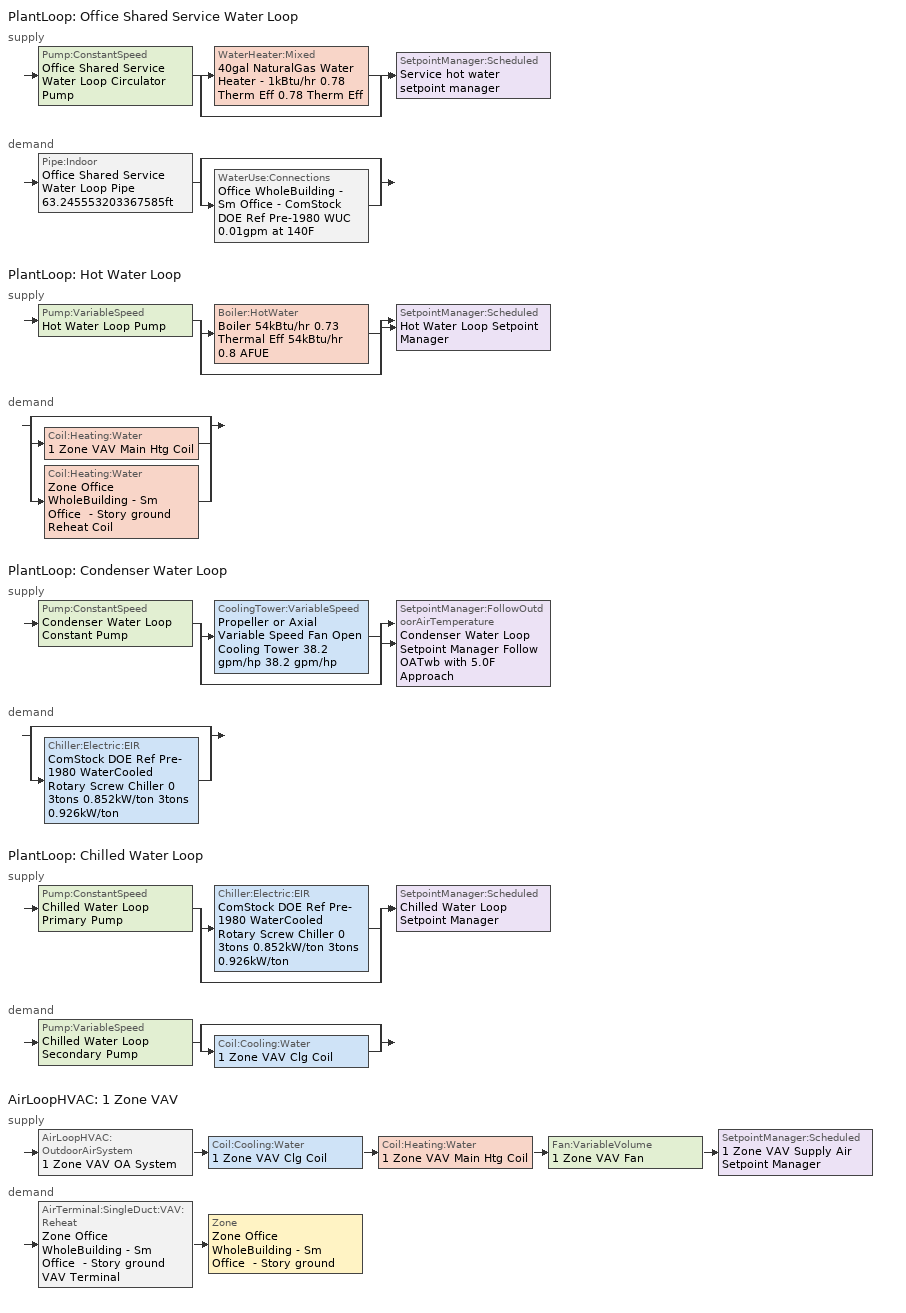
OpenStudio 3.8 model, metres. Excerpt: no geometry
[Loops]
PlantLoop 'Office Shared Service Water Loop'
 supply: Pump:ConstantSpeed 'Office Shared Service Water Loop Circulator Pump' > split
  | WaterHeater:Mixed '40gal NaturalGas Water Heater - 1kBtu/hr 0.78 Therm Eff 0.78 Therm Eff'
  | bypass
  join > SetpointManager:Scheduled 'Service hot water setpoint manager'
 demand: Pipe:Indoor 'Office Shared Service Water Loop Pipe 63.245553203367585ft' > split
  | bypass
  | WaterUse:Connections 'Office WholeBuilding - Sm Office - ComStock DOE Ref Pre-1980 WUC 0.01gpm at 140F'
PlantLoop 'Hot Water Loop'
 supply: Pump:VariableSpeed 'Hot Water Loop Pump' > split
  | Boiler:HotWater 'Boiler 54kBtu/hr 0.73 Thermal Eff 54kBtu/hr 0.8 AFUE'
  | bypass
  join > SetpointManager:Scheduled 'Hot Water Loop Setpoint Manager'
 demand: split
  | bypass
  | Coil:Heating:Water '1 Zone VAV Main Htg Coil'
  | Coil:Heating:Water 'Zone Office WholeBuilding - Sm Office  - Story ground Reheat Coil'
PlantLoop 'Condenser Water Loop'
 supply: Pump:ConstantSpeed 'Condenser Water Loop Constant Pump' > split
  | CoolingTower:VariableSpeed 'Propeller or Axial Variable Speed Fan Open Cooling Tower 38.2 gpm/hp 38.2 gpm/hp'
  | bypass
  join > SetpointManager:FollowOutdoorAirTemperature 'Condenser Water Loop Setpoint Manager Follow OATwb with 5.0F Approach'
 demand: split
  | bypass
  | Chiller:Electric:EIR 'ComStock DOE Ref Pre-1980 WaterCooled  Rotary Screw Chiller 0 3tons 0.852kW/ton 3tons 0.926kW/ton'
PlantLoop 'Chilled Water Loop'
 supply: Pump:ConstantSpeed 'Chilled Water Loop Primary Pump' > split
  | Chiller:Electric:EIR 'ComStock DOE Ref Pre-1980 WaterCooled  Rotary Screw Chiller 0 3tons 0.852kW/ton 3tons 0.926kW/ton'
  | bypass
  join > SetpointManager:Scheduled 'Chilled Water Loop Setpoint Manager'
 demand: Pump:VariableSpeed 'Chilled Water Loop Secondary Pump' > split
  | bypass
  | Coil:Cooling:Water '1 Zone VAV Clg Coil'
AirLoopHVAC '1 Zone VAV'
 supply: AirLoopHVAC:OutdoorAirSystem '1 Zone VAV OA System' > Coil:Cooling:Water '1 Zone VAV Clg Coil' > Coil:Heating:Water '1 Zone VAV Main Htg Coil' > Fan:VariableVolume '1 Zone VAV Fan' > SetpointManager:Scheduled '1 Zone VAV Supply Air Setpoint Manager'
 demand: AirTerminal:SingleDuct:VAV:Reheat 'Zone Office WholeBuilding - Sm Office  - Story ground VAV Terminal' > Zone 'Zone Office WholeBuilding - Sm Office  - Story ground'
[Construction]
Copper pipe 0.75in type L with 0.5in fiberglass batt: Fiberglass batt 0.5in, Copper pipe 0.75in type L
[Material] Roughness=Smooth; Thermal Absorptance=0.9; Solar Absorptance=0.7; Visible Absorptance=0.7
Name | Thickness {m} | Conductivity {W/m-K} | Density {kg/m3} | Specific Heat {J/kg-K}
Copper pipe 0.75in type L | 0.001143 | 386 | 8906.27 | 385.1856
Fiberglass batt 0.5in | 0.0127 | 0.0663448 | 11.2129 | 837.36
[Sizing:Zone]
Zone Office WholeBuilding - Sm Office  - Story ground: Zone Cooling Design Supply Air Temperature Input Method=SupplyAirTemperature; Zone Cooling Design Supply Air Temperature {C}=12.7778; Zone Cooling Design Supply Air Temperature Difference {deltaC}=11.11; Zone Heating Design Supply Air Temperature Input Method=SupplyAirTemperature; Zone Heating Design Supply Air Temperature {C}=40; Zone Heating Design Supply Air Temperature Difference {deltaC}=11.11; Zone Cooling Design Supply Air Humidity Ratio {kg-H2O/kg-air}=0.0085; Zone Heating Design Supply Air Humidity Ratio {kg-H2O/kg-air}=0.008; Cooling Design Air Flow Method=DesignDayWithLimit; Heating Design Air Flow Method=DesignDay; Account for Dedicated Outdoor Air System=No; Dedicated Outdoor Air System Control Strategy=NeutralSupplyAir; Dedicated Outdoor Air Low Setpoint Temperature for Design {C}=autosize; Dedicated Outdoor Air High Setpoint Temperature for Design {C}=autosize; Zone Load Sizing Method=Sensible Load Only No Latent Load; Zone Latent Cooling Design Supply Air Humidity Ratio Input Method=HumidityRatioDifference; Zone Cooling Design Supply Air Humidity Ratio Difference {kgWater/kgDryAir}=0.005; Zone Latent Heating Design Supply Air Humidity Ratio Input Method=HumidityRatioDifference; Zone Humidification Design Supply Air Humidity Ratio Difference {kgWater/kgDryAir}=0.005
[Zone equipment]
Zone Office WholeBuilding - Sm Office  - Story ground: Zone Office WholeBuilding - Sm Office  - Story ground VAV Terminal
[WaterUse:Connections]
Office WholeBuilding - Sm Office - ComStock DOE Ref Pre-1980 WUC 0.01gpm at 140F: Drain Water Heat Exchanger Type=None; Drain Water Heat Exchanger Destination=Plant; Water Use Equipment Name 1=Office WholeBuilding - Sm Office - ComStock DOE Ref Pre-1980 Service Water Use 0.01gpm at 140F
[WaterUse:Equipment:Definition]
Office WholeBuilding - Sm Office - ComStock DOE Ref Pre-1980 Service Water Use Def 0.01gpm: Peak Flow Rate {m3/s}=5.73339e-07; Target Temperature Schedule=Mixed Water At Faucet Temp - 140F; Sensible Fraction Schedule=Fraction Sensible - 0.2; Latent Fraction Schedule=Fraction Latent - 0.05
[WaterUse:Equipment]
Office WholeBuilding - Sm Office - ComStock DOE Ref Pre-1980 Service Water Use 0.01gpm at 140F: Water Use Equipment Definition=Office WholeBuilding - Sm Office - ComStock DOE Ref Pre-1980 Service Water Use Def 0.01gpm; Flow Rate Fraction Schedule=OfficeSmall BLDG_SWH_SCH
[PlantLoop] Glycol Concentration=0; Load Distribution Scheme=Optimal
Name | Maximum Loop Temperature {C} | Minimum Loop Temperature {C} | Maximum Loop Flow Rate {m3/s} | Plant Loop Volume {m3} | Fluid Type | Common Pipe Simulation
Office Shared Service Water Loop | 60 | 10 | 5.73339e-07 | 6.88007e-05
Hot Water Loop |  | 10 | 0.000348123 | 0.0417748 | Water
Condenser Water Loop | 80 | 5 | 0.000690906 | 0.0829088
Chilled Water Loop | 40 | 1 | 0.000468853 | 0.0562624 |  | CommonPipe
[Sizing:Plant]
Name | Loop Type | Design Loop Exit Temperature {C} | Loop Design Temperature Difference {deltaC} | Sizing Option | Zone Timesteps in Averaging Window | Coincident Sizing Factor Mode
Office Shared Service Water Loop | Heating | 60 | 5 | NonCoincident | 1 | None
Hot Water Loop | Heating | 82.2222 | 11.1111 | NonCoincident | 1 | None
Condenser Water Loop | Condenser | 29.4444 | 5.55556 | Coincident | 6 | GlobalCoolingSizingFactor
Chilled Water Loop | Cooling | 6.66667 | 5.61111 | NonCoincident | 1 | None
[SetpointManager:Scheduled] Control Variable=Temperature
Name | Schedule | Setpoint Node or NodeList
Service hot water setpoint manager | Service Water Loop Temp - 140F | Office Shared Service Water Loop Supply Outlet Node
Hot Water Loop Setpoint Manager | Hot Water Loop Temp - 180F | Hot Water Loop Supply Outlet Node
Chilled Water Loop Setpoint Manager | Chilled Water Loop Temp - 44F | Chilled Water Loop Supply Outlet Node
1 Zone VAV Supply Air Setpoint Manager | Supply Air Temp - 55.0F | 1 Zone VAV Supply Outlet Node
[Pump:ConstantSpeed] Fraction of Motor Inefficiencies to Fluid Stream=0; Pump Control Type=Intermittent; Design Power Sizing Method=PowerPerFlowPerPressure; Design Electric Power per Unit Flow Rate {W/(m3/s)}=348701.1; Design Shaft Power per Unit Flow Rate per Unit Head {W-s/m3-Pa}=1.28205
Name | Rated Flow Rate {m3/s} | Rated Pump Head {Pa} | Rated Power Consumption {W} | Motor Efficiency
Office Shared Service Water Loop Circulator Pump | 5.73339e-07 | 29890.7 | 0.0219711 | 1
Condenser Water Loop Constant Pump | 0.000690906 | 148557 | 159.501 | 0.825
Chilled Water Loop Primary Pump | 0.000468853 | 44836 | 32.6675 | 0.825
[WaterHeater:Mixed]
40gal NaturalGas Water Heater - 1kBtu/hr 0.78 Therm Eff 0.78 Therm Eff: Tank Volume {m3}=0.151416; Setpoint Temperature Schedule=Service Water Loop Temp - 140F; Deadband Temperature Difference {deltaC}=2; Maximum Temperature Limit {C}=60; Heater Control Type=Cycle; Heater Maximum Capacity {W}=167.789; Heater Fuel Type=NaturalGas; Heater Thermal Efficiency=0.78; Off Cycle Parasitic Fuel Consumption Rate {W}=0; Off Cycle Parasitic Fuel Type=NaturalGas; Off Cycle Parasitic Heat Fraction to Tank=0; On Cycle Parasitic Fuel Consumption Rate {W}=0; On Cycle Parasitic Fuel Type=NaturalGas; On Cycle Parasitic Heat Fraction to Tank=0; Ambient Temperature Indicator=Schedule; Ambient Temperature Schedule=Water Heater Ambient Temp Schedule 71.6F; Off Cycle Loss Coefficient to Ambient Temperature {W/K}=5.99799; On Cycle Loss Coefficient to Ambient Temperature {W/K}=5.99799; Use Side Effectiveness=1; Source Side Effectiveness=1; Use Side Design Flow Rate {m3/s}=autosize; Source Side Design Flow Rate {m3/s}=autosize; Indirect Water Heating Recovery Time {hr}=1.5; Source Side Flow Control Mode=IndirectHeatPrimarySetpoint
[WaterHeater:Sizing]
40gal NaturalGas Water Heater - 1kBtu/hr 0.78 Therm Eff 0.78 Therm Eff: Design Mode=PeakDraw; Time Storage Can Meet Peak Draw {hr}=0.538503; Time for Tank Recovery {hr}=0; Nominal Tank Volume for Autosizing Plant Connections {m3}=1
[Pipe:Indoor]
Office Shared Service Water Loop Pipe 63.245553203367585ft: Construction=Copper pipe 0.75in type L with 0.5in fiberglass batt; Environment Type=Schedule; Ambient Temperature Schedule=Office Shared Service Water Loop Piping Air Temp - 70F; Ambient Air Velocity Schedule=Office Shared Service Water Loop Piping Air Velocity - 0.67mph; Pipe Inside Diameter {m}=0.019939; Pipe Length {m}=19.2772
[Pump:VariableSpeed] Motor Efficiency=0.825; Coefficient 1 of the Part Load Performance Curve=0; Pump Control Type=Intermittent; Skin Loss Radiative Fraction=0.5; Design Power Sizing Method=PowerPerFlowPerPressure; Design Electric Power per Unit Flow Rate {W/(m3/s)}=348701.1; Design Shaft Power per Unit Flow Rate per Unit Head {W-s/m3-Pa}=1.28205; Design Minimum Flow Rate Fraction=0
Name | Rated Flow Rate {m3/s} | Rated Pump Head {Pa} | Rated Power Consumption {W} | Coefficient 2 of the Part Load Performance Curve | Coefficient 3 of the Part Load Performance Curve | Coefficient 4 of the Part Load Performance Curve | Fraction of Motor Inefficiencies to Fluid Stream
Hot Water Loop Pump | 0.000348123 | 179344 | 97.0223 | 3.2485 | -4.7443 | 2.5294
Chilled Water Loop Secondary Pump | 0.000468853 | 134508 | 98.0024 | 0.5726 | -0.301 | 0.7347 | 0
[Boiler:HotWater]
Boiler 54kBtu/hr 0.73 Thermal Eff 54kBtu/hr 0.8 AFUE: Fuel Type=NaturalGas; Nominal Capacity {W}=15915.8; Nominal Thermal Efficiency=0.8; Efficiency Curve Temperature Evaluation Variable=LeavingBoiler; Normalized Boiler Efficiency Curve=Boiler Constant Efficiency Curve; Design Water Flow Rate {m3/s}=0.000348123; Minimum Part Load Ratio=0; Maximum Part Load Ratio=1.2; Optimum Part Load Ratio=1; Water Outlet Upper Temperature Limit {C}=95; Boiler Flow Mode=LeavingSetpointModulated; On Cycle Parasitic Electric Load {W}=0; Off Cycle Parasitic Fuel Load {W}=0; Sizing Factor=1
[SetpointManager:FollowOutdoorAirTemperature]
Condenser Water Loop Setpoint Manager Follow OATwb with 5.0F Approach: Control Variable=Temperature; Reference Temperature Type=OutdoorAirWetBulb; Offset Temperature Difference {deltaC}=2.77778; Maximum Setpoint Temperature {C}=29.4444; Minimum Setpoint Temperature {C}=21.1111; Setpoint Node or NodeList=Condenser Water Loop Supply Outlet Node
[CoolingTower:VariableSpeed]
Propeller or Axial Variable Speed Fan Open Cooling Tower 38.2 gpm/hp 38.2 gpm/hp: Model Type=CoolToolsCrossFlow; Design Inlet Air Wet-Bulb Temperature {C}=26.6667; Design Approach Temperature {deltaC}=2.77778; Design Range Temperature {deltaC}=5.55556; Design Water Flow Rate {m3/s}=0.000690906; Design Air Flow Rate {m3/s}=1.91785; Design Fan Power {W}=717.962; Fan Power Ratio Function of Air Flow Rate Ratio Curve=VSD-TWR-FAN-FPLR; Minimum Air Flow Rate Ratio=0.2; Fraction of Tower Capacity in Free Convection Regime=0.125; Basin Heater Capacity {W/K}=0; Basin Heater Setpoint Temperature {C}=2; Evaporation Loss Mode=SaturatedExit; Evaporation Loss Factor {percent/K}=0.2; Drift Loss Percent {percent}=0.008; Blowdown Calculation Mode=ConcentrationRatio; Blowdown Concentration Ratio=3; Number of Cells=1; Sizing Factor=1
[Chiller:Electric:EIR]
ComStock DOE Ref Pre-1980 WaterCooled  Rotary Screw Chiller 0 3tons 0.852kW/ton 3tons 0.926kW/ton: Reference Capacity {W}=11042.7; Reference COP {W/W}=3.79806; Reference Leaving Chilled Water Temperature {C}=6.66667; Reference Entering Condenser Fluid Temperature {C}=35; Reference Chilled Water Flow Rate {m3/s}=0.000468853; Reference Condenser Fluid Flow Rate {m3/s}=0.000600788; Cooling Capacity Function of Temperature Curve=ChlrWtrPosDispPathAAllQRatio_fTchwsTcwsSI; Electric Input to Cooling Output Ratio Function of Temperature Curve=ChlrWtrPosDispPathAAllEIRRatio_fTchwsTcwsSI; Electric Input to Cooling Output Ratio Function of Part Load Ratio Curve=ChlrWtrCentPathAAllEIRRatio_fQRatio; Minimum Part Load Ratio=0.15; Maximum Part Load Ratio=1; Optimum Part Load Ratio=1; Minimum Unloading Ratio=0.25; Condenser Type=WaterCooled; Leaving Chilled Water Lower Temperature Limit {C}=2.22222; Chiller Flow Mode=ConstantFlow; Design Heat Recovery Water Flow Rate {m3/s}=Autosize; Sizing Factor=1; Basin Heater Capacity {W/K}=0; Basin Heater Setpoint Temperature {C}=10; Condenser Heat Recovery Relative Capacity Fraction=1
[AirLoopHVAC]
1 Zone VAV: Availability Schedule=1 Zone VAV Occ Sch; Design Supply Air Flow Rate {m3/s}=0.555513; Design Return Air Flow Fraction of Supply Air Flow=1
[Sizing:System]
1 Zone VAV: Type of Load to Size On=Sensible; Design Outdoor Air Flow Rate {m3/s}=0.555513; Central Heating Maximum System Air Flow Ratio=0.3; Preheat Design Temperature {C}=7.22222; Preheat Design Humidity Ratio {kg-H2O/kg-Air}=0.008; Precool Design Temperature {C}=12.7778; Precool Design Humidity Ratio {kg-H2O/kg-Air}=0.008; Central Cooling Design Supply Air Temperature {C}=12.7778; Central Heating Design Supply Air Temperature {C}=12.7778; Sizing Option=Coincident; 100% Outdoor Air in Cooling=No; 100% Outdoor Air in Heating=No; Central Cooling Design Supply Air Humidity Ratio {kg-H2O/kg-Air}=0.0085; Central Heating Design Supply Air Humidity Ratio {kg-H2O/kg-Air}=0.008; Cooling Design Air Flow Method=DesignDay; Heating Design Air Flow Method=DesignDay; System Outdoor Air Method=ZoneSum; Zone Maximum Outdoor Air Fraction=1; Cooling Supply Air Flow Rate Per Floor Area {m3/s-m2}=0.00996765; Cooling Fraction of Autosized Cooling Supply Air Flow Rate=1; Cooling Supply Air Flow Rate Per Unit Cooling Capacity {m3/s-W}=3.94755e-05; Heating Supply Air Flow Rate Per Floor Area {m3/s-m2}=0.00996765; Heating Fraction of Autosized Heating Supply Air Flow Rate=1; Heating Fraction of Autosized Cooling Supply Air Flow Rate=1; Heating Supply Air Flow Rate Per Unit Heating Capacity {m3/s-W}=3.15882e-05; Cooling Design Capacity Method=CoolingDesignCapacity; Cooling Design Capacity {W}=8105.45; Cooling Design Capacity Per Floor Area {W/m2}=234.7; Fraction of Autosized Cooling Design Capacity=1; Heating Design Capacity Method=HeatingDesignCapacity; Heating Design Capacity {W}=0; Heating Design Capacity Per Floor Area {W/m2}=157; Fraction of Autosized Heating Design Capacity=1; Central Cooling Capacity Control Method=OnOff; Occupant Diversity=1
[Fan:VariableVolume]
1 Zone VAV Fan: Availability Schedule=Always On Discrete; Fan Total Efficiency=0.546; Pressure Rise {Pa}=996.356; Maximum Flow Rate {m3/s}=0.555513; Fan Power Minimum Flow Rate Input Method=Fraction; Fan Power Minimum Flow Fraction=0.1; Fan Power Minimum Air Flow Rate {m3/s}=0; Motor Efficiency=0.84; Motor In Airstream Fraction=1; Fan Power Coefficient 1=0.027828; Fan Power Coefficient 2=0.026583; Fan Power Coefficient 3=-0.087069; Fan Power Coefficient 4=1.03092; Fan Power Coefficient 5=0
[Coil:Heating:Water] Availability Schedule=Always On Discrete; Rated Inlet Water Temperature {C}=82.2222; Rated Outlet Water Temperature {C}=71.1111
Name | U-Factor Times Area Value {W/K} | Maximum Water Flow Rate {m3/s} | Rated Capacity {W} | Rated Inlet Air Temperature {C} | Rated Outlet Air Temperature {C}
1 Zone VAV Main Htg Coil | 37.6889 | 5.55293e-05 | 2538.73 | 7.22222 | 12.7778
Zone Office WholeBuilding - Sm Office  - Story ground Reheat Coil | 277.734 | 0.000292594 | 13377.1 | 12.7778 | 40
[Controller:WaterCoil] Minimum Actuated Flow {m3/s}=0
Name | Water Coil | Action | Controller Convergence Tolerance {deltaC} | Maximum Actuated Flow {m3/s}
1 Zone VAV Main Htg Coil Controller | 1 Zone VAV Main Htg Coil | Normal | 0.0001 | 5.55293e-05
1 Zone VAV Clg Coil Controller | 1 Zone VAV Clg Coil | Reverse | 0.001 | 0.000468853
Zone Office WholeBuilding - Sm Office  - Story ground Reheat Coil Controller | Zone Office WholeBuilding - Sm Office  - Story ground Reheat Coil | Normal | 0.0001
[Coil:Cooling:Water]
1 Zone VAV Clg Coil: Availability Schedule=Always On Discrete; Design Water Flow Rate {m3/s}=0.000468853; Design Air Flow Rate {m3/s}=0.555513; Design Inlet Water Temperature {C}=6.66667; Design Inlet Air Temperature {C}=25.0165; Design Outlet Air Temperature {C}=11.2737; Design Inlet Air Humidity Ratio {kg-H2O/kg-air}=0.00957104; Design Outlet Air Humidity Ratio {kg-H2O/kg-air}=0.0085; Heat Exchanger Configuration=CrossFlow
[Controller:OutdoorAir]
1 Zone VAV OA Controller: Minimum Outdoor Air Flow Rate {m3/s}=0.0471947; Maximum Outdoor Air Flow Rate {m3/s}=0.555513; Economizer Control Type=NoEconomizer; Economizer Control Action Type=ModulateFlow; Economizer Maximum Limit Dry-Bulb Temperature {C}=12.7778; Economizer Maximum Limit Enthalpy {J/kg}=64000; Lockout Type=LockoutWithHeating; Minimum Limit Type=FixedMinimum; Minimum Outdoor Air Schedule=1 Zone VAV_night_novent_schedule; Controller Mechanical Ventilation=1 Zone VAV Vent Controller; High Humidity Control=No; Heat Recovery Bypass Control Type=BypassWhenWithinEconomizerLimits; Economizer Operation Staging=InterlockedWithMechanicalCooling
[Controller:MechanicalVentilation]
1 Zone VAV Vent Controller: Availability Schedule=Always On Discrete; System Outdoor Air Method=ZoneSum
[AirLoopHVAC:OutdoorAirSystem]
1 Zone VAV OA System: Controller=1 Zone VAV OA Controller
[AirTerminal:SingleDuct:VAV:Reheat]
Zone Office WholeBuilding - Sm Office  - Story ground VAV Terminal: Availability Schedule=Always On Discrete; Maximum Air Flow Rate {m3/s}=0.555513; Zone Minimum Air Flow Input Method=Constant; Constant Minimum Air Flow Fraction=0.3; Fixed Minimum Air Flow Rate {m3/s}=0.166654; Reheat Coil=Zone Office WholeBuilding - Sm Office  - Story ground Reheat Coil; Maximum Hot Water or Steam Flow Rate {m3/s}=0.000292594; Minimum Hot Water or Steam Flow Rate {m3/s}=0; Convergence Tolerance=0.001; Damper Heating Action=Normal; Maximum Flow per Zone Floor Area During Reheat {m3/s-m2}=AutoSize; Maximum Flow Fraction During Reheat=AutoSize; Maximum Reheat Air Temperature {C}=40; Control For Outdoor Air=No
[Schedule:Ruleset]
Name | Default Day Schedule | Summer Design Day Schedule | Winter Design Day Schedule
OfficeSmall BLDG_SWH_SCH | OfficeSmall BLDG_SWH_SCH Default | OfficeSmall BLDG_SWH_SCH Summer Design Day | OfficeSmall BLDG_SWH_SCH Winter Design Day
Fraction Sensible - 0.2 | Fraction Sensible - 0.2 Default
Fraction Latent - 0.05 | Fraction Latent - 0.05 Default
Mixed Water At Faucet Temp - 140F | Mixed Water At Faucet Temp - 140F Default
Service Water Loop Temp - 140F | Service Water Loop Temp - 140F Default
Water Heater Ambient Temp Schedule 71.6F | Water Heater Ambient Temp Schedule 71.6F Default
Office Shared Service Water Loop Piping Air Temp - 70F | Office Shared Service Water Loop Piping Air Temp - 70F Default
Office Shared Service Water Loop Piping Air Velocity - 0.67mph | Office Shared Service Water Loop Piping Air Velocity - 0.67mph Default
Hot Water Loop Temp - 180F | Hot Water Loop Temp - 180F Default
Chilled Water Loop Temp - 44F | Chilled Water Loop Temp - 44F Default
Supply Air Temp - 55.0F | Supply Air Temp - 55.0F Default
1 Zone VAV Occ Sch | 1 Zone VAV Occ Sch Default | 1 Zone VAV Occ Sch Summer Design Day | 1 Zone VAV Occ Sch Winter Design Day
1 Zone VAV_night_novent_schedule | 1 Zone VAV Occ Sch Default 2 | 1 Zone VAV Occ Sch Summer Design Day 2 | 1 Zone VAV Occ Sch Winter Design Day 2
[Schedule:Day]
OfficeSmall BLDG_SWH_SCH Default: No, 6, 30, 0, 6, 45, 0.0675, 7, 0, 0.135, 7, 15, 0.2025, 7, 30, 0.27, 7, 45, 0.34, 8, 0, 0.41, 8, 15, 0.48, 8, 30, 0.55, 8, 45, 0.5725, 9, 0, 0.595, 9, 15, 0.6175, 9, 30, 0.64, 10, 30, 0.64, 10, 45, 0.685, 11, 0, 0.73, 11, 15, 0.775, 11, 30, 0.82, 11, 45, 0.865, 12, 0, 0.91, 12, 15, 0.955, 12, 30, 1, 12, 45, 0.9775, 13, 0, 0.955, 13, 15, 0.9325, 13, 30, 0.91, 13, 45, 0.82, 14, 0, 0.73, 14, 15, 0.64, 14, 30, 0.55, 15, 30, 0.55, 15, 45, 0.595, 16, 0, 0.64, 16, 15, 0.685, 16, 30, 0.73, 16, 45, 0.64, 17, 0, 0.55, 17, 15, 0.46, 17, 30, 0.37, 18, 30, 0.37, 18, 45, 0.3225, 19, 0, 0.275, 19, 15, 0.2275, 19, 30, 0.18, 19, 45, 0.2025, 20, 0, 0.225, 20, 15, 0.2475, 20, 30, 0.27, 20, 45, 0.225, 21, 0, 0.18, 21, 15, 0.135, 21, 30, 0.09, 21, 45, 0.0675, 22, 0, 0.045, 22, 15, 0.0225, 22, 30, 0, 24, 0, 0
OfficeSmall BLDG_SWH_SCH Winter Design Day; OfficeSmall BLDG_SWH_SCH Summer Design Day: No, 7, 0, 0, 8, 0, 0.27, 9, 0, 0.55, 11, 0, 0.64, 12, 0, 0.82, 13, 0, 1, 14, 0, 0.91, 16, 0, 0.55, 17, 0, 0.73, 19, 0, 0.37, 20, 0, 0.18, 21, 0, 0.27, 22, 0, 0.09, 24, 0, 0
Fraction Sensible - 0.2 Default: 24, 0, 0.2
Fraction Latent - 0.05 Default: 24, 0, 0.05
Mixed Water At Faucet Temp - 140F Default; Service Water Loop Temp - 140F Default: 24, 0, 60
Water Heater Ambient Temp Schedule 71.6F Default: 24, 0, 22
Office Shared Service Water Loop Piping Air Temp - 70F Default: 24, 0, 21.1111
Office Shared Service Water Loop Piping Air Velocity - 0.67mph Default: 24, 0, 0.3
Hot Water Loop Temp - 180F Default: 24, 0, 82.2222
Chilled Water Loop Temp - 44F Default: 24, 0, 6.66667
Supply Air Temp - 55.0F Default; Supply Air Temp - 55.0F Default 1; Supply Air Temp - 55.0F Default 2: 24, 0, 12.7778
OfficeSmall BLDG_SWH_SCH Default 2; OfficeSmall BLDG_SWH_SCH Default 3: No, 24, 0, 0
1 Zone VAV Occ Sch Default; 1 Zone VAV Occ Sch Default 2: 7, 0, 0, 14, 0, 1, 24, 0, 0
1 Zone VAV Occ Sch Winter Design Day; 1 Zone VAV Occ Sch Summer Design Day; 1 Zone VAV Occ Sch Summer Design Day 2; 1 Zone VAV Occ Sch Winter Design Day 2: 24, 0, 1
Schedule Day 21; Schedule Day 26: 5, 0, 0, 12, 0, 1, 24, 0, 0
Schedule Day 22; Schedule Day 25: 24, 0, 0
[Schedule:Rule] Date Specification Type=DateRange; Start Month=1; End Month=12
Name | Schedule Ruleset | Rule Order | Day Schedule | Apply Saturday | Start Day | End Day | Apply Sunday
Schedule Rule 19 | Supply Air Temp - 55.0F | 1 | Supply Air Temp - 55.0F Default 1 | Yes | 6 | 29
Schedule Rule 20 | Supply Air Temp - 55.0F | 0 | Supply Air Temp - 55.0F Default 2 |  | 7 | 30 | Yes
Schedule Rule 12 | OfficeSmall BLDG_SWH_SCH | 1 | OfficeSmall BLDG_SWH_SCH Default 2 | Yes | 6 | 29
Schedule Rule 22 | OfficeSmall BLDG_SWH_SCH | 0 | OfficeSmall BLDG_SWH_SCH Default 3 |  | 7 | 30 | Yes
Schedule Rule 21 | 1 Zone VAV Occ Sch | 1 | Schedule Day 21 | Yes | 6 | 29
Schedule Rule 23 | 1 Zone VAV Occ Sch | 0 | Schedule Day 22 |  | 7 | 30 | Yes
Schedule Rule 30 | 1 Zone VAV_night_novent_schedule | 0 | Schedule Day 25 |  | 7 | 30 | Yes
Schedule Rule 31 | 1 Zone VAV_night_novent_schedule | 1 | Schedule Day 26 | Yes | 6 | 29
[Schedule:Constant]
Always On Discrete: Value=1
[Curve:Cubic] Minimum Value of x=0; Maximum Value of x=1
Name | Coefficient1 Constant | Coefficient2 x | Coefficient3 x**2 | Coefficient4 x**3
VSD-TWR-FAN-FPLR | 0.331629 | -0.885676 | 0.605565 | 0.948482
Boiler Constant Efficiency Curve | 1 | 0 | 0 | 0
[Curve:Biquadratic] Minimum Value of x=4.44; Maximum Value of x=12.22; Minimum Value of y=15.56; Maximum Value of y=29.44
Name | Coefficient1 Constant | Coefficient2 x | Coefficient3 x**2 | Coefficient4 y | Coefficient5 y**2 | Coefficient6 x*y | Minimum Curve Output | Maximum Curve Output
ChlrWtrPosDispPathAAllQRatio_fTchwsTcwsSI | 0.96744 | 0.037082 | 0.000434 | -0.005837 | -4.9e-05 | -0.000274 | 0.89 | 1.33
ChlrWtrPosDispPathAAllEIRRatio_fTchwsTcwsSI | 0.665307 | -0.009339 | 0.000483 | 0.009492 | 0.000544 | -0.000864 | 0.74 | 1.27
[Curve:Quadratic]
ChlrWtrCentPathAAllEIRRatio_fQRatio: Coefficient1 Constant=0.222149; Coefficient2 x=0.503156; Coefficient3 x**2=0.256905; Minimum Value of x=0.1; Maximum Value of x=1; Minimum Curve Output=0.28
